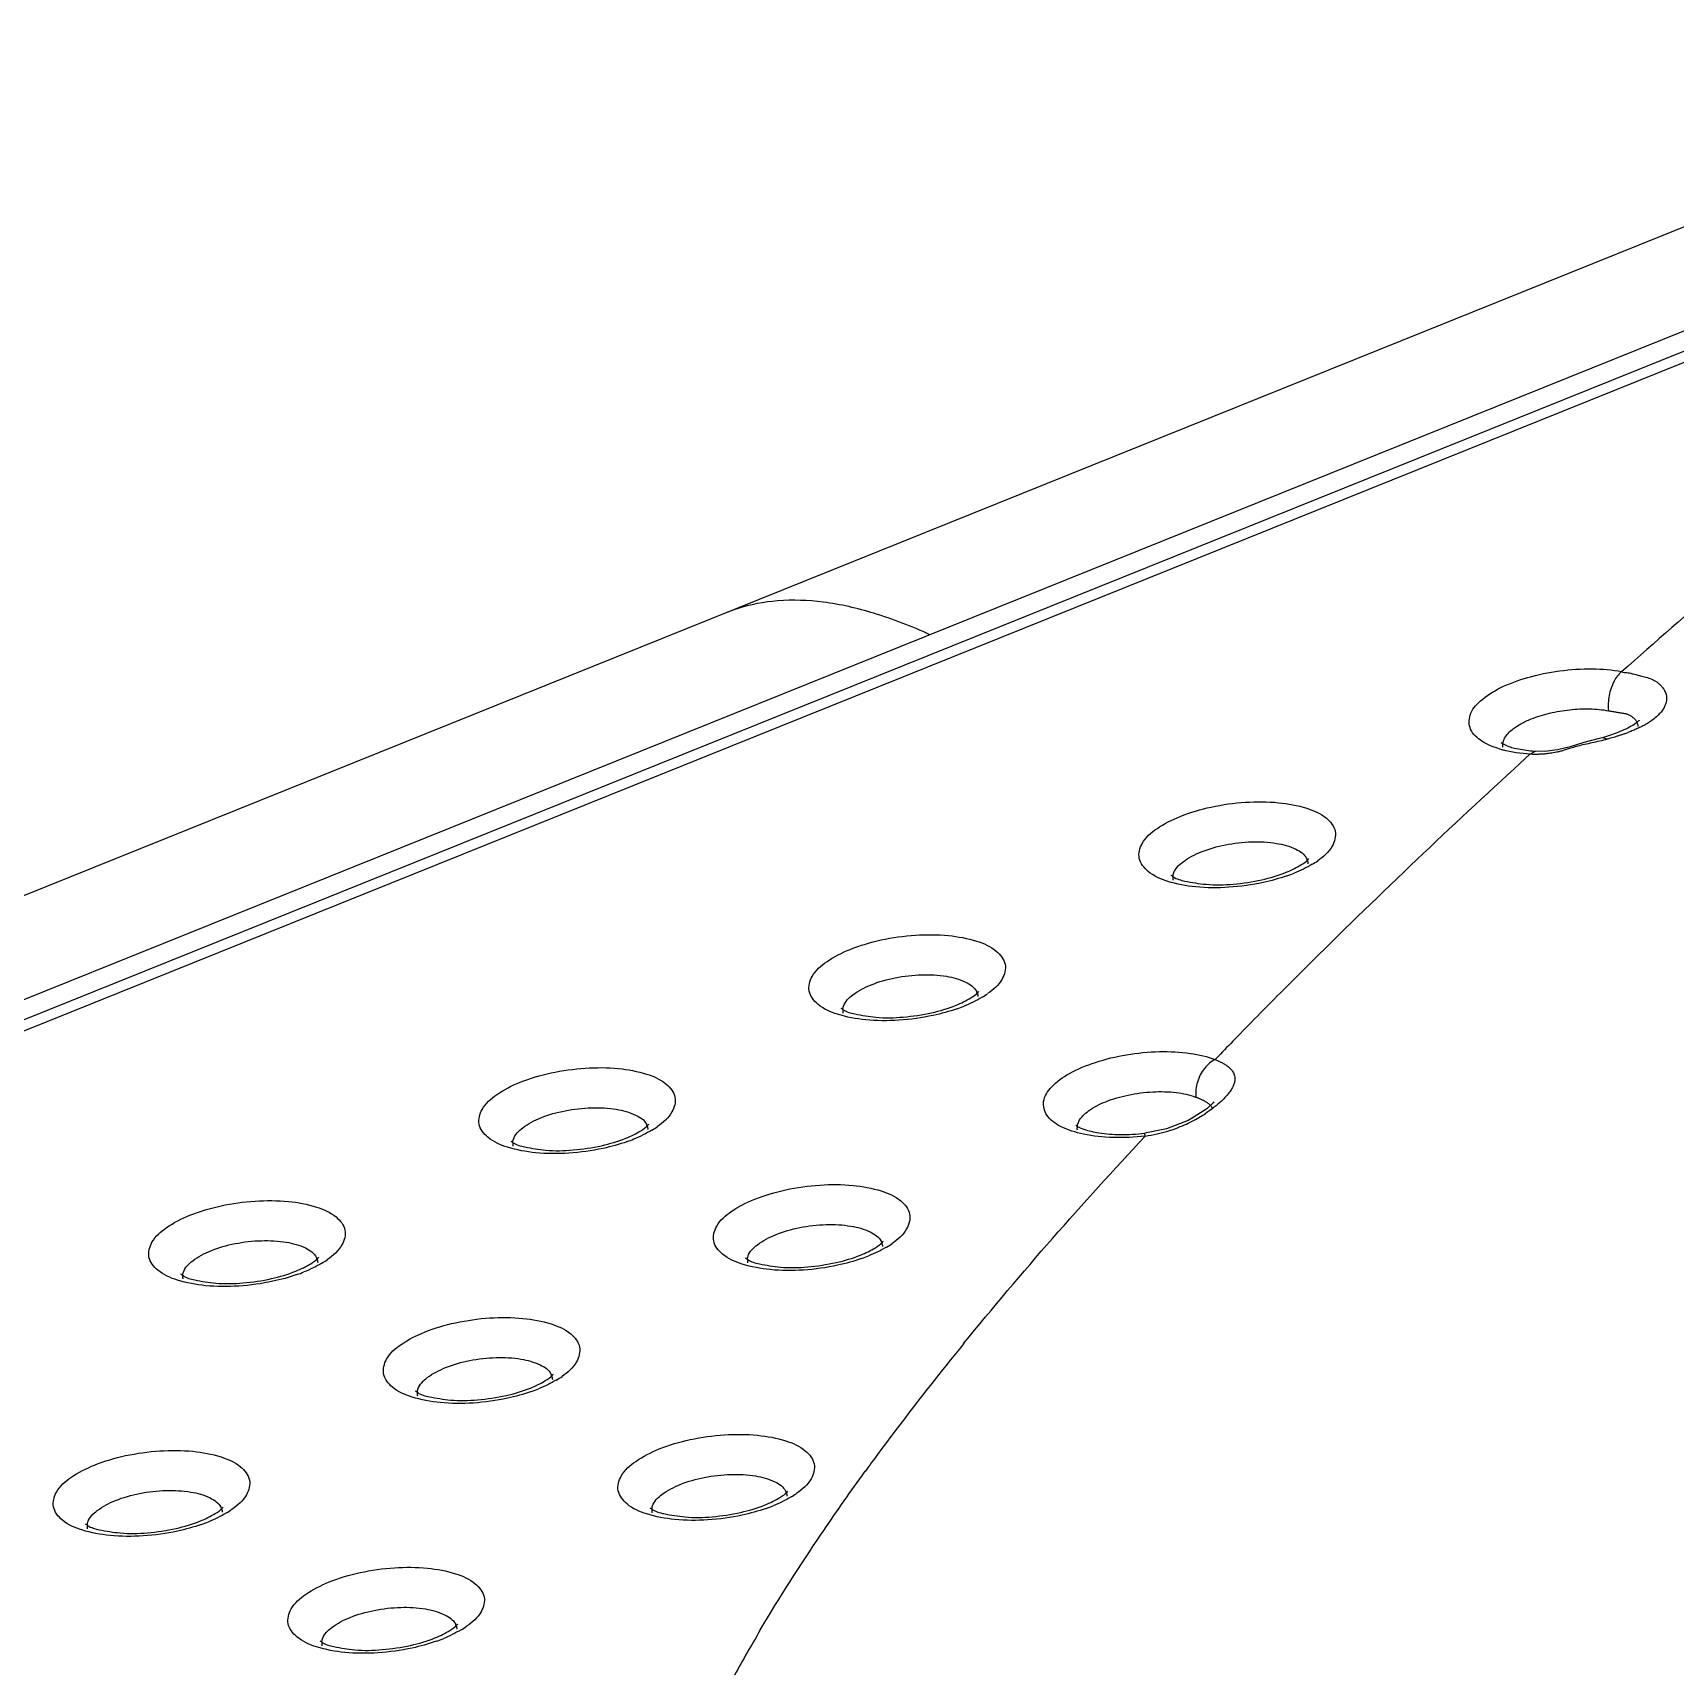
# Model space of a CAD drawing. Header units: millimetres. Extents: x 2099 to 2627, y -288 to 79.
# Drawn here: x 2222.16 to 2248.92, y -154.45 to -127.69 of the extents above; entities that cross this region are included whole.
import ezdxf

# ---------------------------------------------------------------- set-up
doc = ezdxf.new("R2010")
doc.units = ezdxf.units.MM
doc.layers.add('06___PRT_ALL_SURFS', color=7, linetype='Continuous')

msp = doc.modelspace()

# ---------------------------------------------------------------- linework, layer by layer
at = {"color": 7, "linetype": 'Continuous'}
for p, q in [((2256.919, -127.686), (2192.947, -153.447)), ((2247.734, -139.171), (2247.661, -139.191)), ((2247.834, -139.14), (2247.734, -139.171)), ((2247.815, -139.197), (2247.734, -139.171)), ((2247.96, -139.096), (2247.834, -139.14)), ((2247.983, -139.087), (2247.96, -139.096)), ((2248.018, -139.073), (2247.983, -139.087)), ((2248.314, -138.989), (2248.314, -138.989)), ((2246.394, -139.585), (2246.552, -139.441)), ((2246.552, -139.441), (2246.643, -139.393)), ((2246.643, -139.393), (2246.644, -139.393)), ((2247.661, -139.191), (2247.432, -139.252)), ((2241.425, -144.414), (2241.476, -144.361)), ((2240.631, -145.544), (2240.279, -145.616)), ((2240.983, -145.407), (2240.631, -145.544)), ((2241.038, -145.378), (2240.983, -145.407)), ((2240.281, -145.663), (2240.279, -145.616)), ((2235.674, -151.189), (2235.72, -151.125))]:
    msp.add_line(p, q, dxfattribs=at)
for points in [[(2248.333, -138.887), (2248.333, -138.887), (2248.331, -138.889), (2248.326, -138.895), (2248.318, -138.904), (2248.306, -138.914), (2248.291, -138.927), (2248.273, -138.941), (2248.252, -138.955), (2248.229, -138.97), (2248.204, -138.985), (2248.176, -139), (2248.148, -139.015), (2248.117, -139.03), (2248.085, -139.045)], [(2248.085, -139.045), (2248.052, -139.059), (2248.018, -139.073)], [(2247.003, -139.371), (2246.797, -139.394), (2246.643, -139.393)], [(2247.432, -139.252), (2247.207, -139.319), (2247.003, -139.371)], [(2241.401, -145.106), (2241.392, -145.119), (2241.286, -145.218), (2241.038, -145.378)]]:
    msp.add_lwpolyline(points, dxfattribs=at)
for centre, radius, start, end in [((2365.368, -270.402), 176.829, 130.15633, 131.56336), ((2247.125, -136.355), 2.918, 289.2958, 290.5882), ((2246.556, -137.69), 1.738, 252.7574, 255.0527), ((2242.713, -141.235), 0.222, 18.2827, 23.0483), ((2242.111, -139.747), 1.735, 300.9722, 304.525), ((2240.998, -141.457), 0.264, 175.465, 187.7206), ((2241.683, -138.823), 2.754, 289.3773, 291.9184), ((2237.334, -143.401), 0.222, 18.2827, 23.0483), ((2236.732, -141.913), 1.735, 300.9722, 304.525), ((2309.107, -209.57), 93.948, 135.1677, 135.80883), ((2235.619, -143.623), 0.264, 175.465, 187.7206), ((2236.303, -140.989), 2.754, 289.3773, 291.9184), ((2305.335, -205.894), 88.681, 135.81283, 136.06311), ((2239.995, -143.362), 2.313, 298.0179, 303.3167), ((2231.955, -145.567), 0.222, 18.2827, 23.0483), ((2231.352, -144.079), 1.735, 300.9722, 304.525), ((2239.957, -143.289), 2.395, 282.6152, 291.199), ((2239.96, -143.296), 2.387, 291.1769, 298.0179), ((2230.239, -145.789), 0.264, 175.465, 187.7206), ((2230.924, -143.155), 2.754, 289.3773, 291.9184), ((2239.906, -142.35), 3.287, 269.4513, 276.508), ((2239.967, -143.337), 2.347, 277.7007, 282.6139), ((2235.778, -147.472), 0.222, 18.2827, 23.0483), ((2235.176, -145.984), 1.735, 300.9722, 304.525), ((2226.575, -147.733), 0.222, 18.2827, 23.0483), ((2225.973, -146.245), 1.735, 300.9722, 304.525), ((2234.063, -147.694), 0.264, 175.465, 187.7206), ((2234.747, -145.06), 2.754, 289.3773, 291.9184), ((2224.86, -147.955), 0.264, 175.465, 187.7206), ((2225.545, -145.322), 2.754, 289.3773, 291.9184), ((2279.553, -183.405), 54.442, 140.8648, 141.226), ((2273.852, -178.872), 47.159, 141.1825, 143.5484), ((2230.399, -149.638), 0.222, 18.2827, 23.0483), ((2229.796, -148.15), 1.735, 300.9722, 304.525), ((2228.684, -149.86), 0.264, 175.465, 187.7206), ((2229.368, -147.226), 2.754, 289.3773, 291.9184), ((2269.395, -175.54), 41.594, 143.592, 144.0575), ((2234.222, -151.543), 0.222, 18.2827, 23.0483), ((2233.62, -150.055), 1.735, 300.9722, 304.525), ((2225.02, -151.804), 0.222, 18.2827, 23.0483), ((2224.417, -150.316), 1.735, 300.9722, 304.525), ((2232.507, -151.765), 0.264, 175.465, 187.7206), ((2233.192, -149.131), 2.754, 289.3773, 291.9184), ((2223.304, -152.026), 0.264, 175.465, 187.7206), ((2223.989, -149.392), 2.754, 289.3773, 291.9184), ((2228.843, -153.709), 0.222, 18.2827, 23.0483), ((2227.812, -151.297), 2.754, 289.3773, 291.9184), ((2228.241, -152.221), 1.735, 300.9722, 304.525), ((2255.724, -166.584), 25.243, 149.3362, 151.2615), ((2227.128, -153.931), 0.264, 175.465, 187.7206)]:
    msp.add_arc(centre, radius, start, end, dxfattribs=at)
for points, start_tangent, end_tangent in [([(2246.041, -139.35), (2245.77, -139.227), (2245.586, -139.032), (2245.578, -138.806), (2245.746, -138.573), (2246.07, -138.36), (2246.518, -138.19), (2247.036, -138.083), (2247.57, -138.05), (2248.051, -138.094)], (-0.954829, 0.297157), (0.983566, -0.180548)), ([(2248.051, -138.094), (2247.923, -138.252), (2247.844, -138.484), (2247.832, -138.732)], (-0.804895, -0.593417), (0.107736, -0.994179)), ([(2248.051, -138.094), (2248.132, -138.109), (2248.217, -138.128), (2248.296, -138.149), (2248.373, -138.171), (2248.468, -138.193), (2248.559, -138.226), (2248.639, -138.275)], (0.80724, -0.590224), (0.800352, -0.59953)), ([(2248.639, -138.275), (2248.658, -138.296), (2248.679, -138.315), (2248.7, -138.336), (2248.72, -138.36), (2248.738, -138.387), (2248.754, -138.417), (2248.767, -138.451), (2248.776, -138.488), (2248.78, -138.529), (2248.776, -138.574), (2248.764, -138.624), (2248.74, -138.678), (2248.702, -138.737), (2248.647, -138.8), (2248.578, -138.862), (2248.503, -138.915)], (0.458068, -0.888917), (-0.836229, -0.548381)), ([(2246.404, -138.947), (2246.574, -138.865)], (0.871476, 0.490438), (0.927618, 0.373531)), ([(2246.574, -138.865), (2246.872, -138.772), (2247.201, -138.716), (2247.531, -138.702), (2247.831, -138.732)], (0.927618, 0.373531), (0.983198, -0.182544)), ([(2247.831, -138.732), (2247.896, -138.743), (2247.963, -138.755), (2248.031, -138.766), (2248.096, -138.776), (2248.145, -138.788), (2248.188, -138.808), (2248.232, -138.84)], (0.986484, -0.163857), (0.750522, -0.660846)), ([(2248.232, -138.84), (2248.248, -138.855), (2248.26, -138.867), (2248.272, -138.882), (2248.283, -138.898), (2248.293, -138.916), (2248.296, -138.923)], (0.75245, -0.65865), (0.419755, -0.907637)), ([(2246.141, -139.18), (2246.269, -139.035)], (0.447605, 0.894231), (0.791889, 0.610665)), ([(2246.269, -139.035), (2246.301, -139.012), (2246.404, -138.947)], (0.791889, 0.610665), (0.871476, 0.490438)), ([(2248.089, -139.11), (2248.035, -139.128), (2247.984, -139.145), (2247.935, -139.16), (2247.889, -139.173), (2247.846, -139.185)], (-0.94375, -0.330659), (-0.934277, -0.356549)), ([(2248.503, -138.915), (2248.429, -138.96), (2248.356, -138.999), (2248.285, -139.032), (2248.216, -139.062), (2248.151, -139.087)], (-0.836229, -0.548381), (-0.936046, -0.351876)), ([(2248.296, -138.923), (2248.302, -138.937), (2248.309, -138.96), (2248.314, -138.985), (2248.314, -138.989)], (0.419755, -0.907637), (0.083636, -0.996496)), ([(2246.084, -139.247), (2246.118, -139.27), (2246.304, -139.34)], (0.861554, -0.507666), (0.984064, -0.177813)), ([(2246.552, -139.441), (2246.108, -139.369)], (-0.997212, 0.07462), (-0.965964, 0.258678)), ([(2246.112, -139.327), (2246.113, -139.271)], (-0.126286, 0.991994), (0.130273, 0.991478)), ([(2246.113, -139.271), (2246.141, -139.18)], (0.130273, 0.991478), (0.447605, 0.894231)), ([(2246.304, -139.34), (2246.561, -139.384)], (0.984064, -0.177813), (0.99117, -0.132594)), ([(2246.571, -139.442), (2246.552, -139.441)], (-0.999688, -0.024963), (-0.95707, 0.289856)), ([(2246.561, -139.384), (2246.644, -139.393)], (0.99117, -0.132594), (0.997212, -0.07462)), ([(2247.161, -139.36), (2247.096, -139.38), (2247.037, -139.396), (2246.984, -139.408), (2246.934, -139.418), (2246.888, -139.426), (2246.846, -139.431), (2246.807, -139.436), (2246.771, -139.439), (2246.739, -139.441), (2246.708, -139.442), (2246.68, -139.443), (2246.655, -139.443), (2246.631, -139.443), (2246.61, -139.443), (2246.59, -139.442), (2246.571, -139.442)], (-0.954456, -0.298352), (-0.999688, -0.024963)), ([(2247.239, -139.336), (2247.161, -139.36)], (-0.958239, -0.285969), (-0.954456, -0.298352)), ([(2247.562, -139.256), (2247.444, -139.283), (2247.334, -139.309), (2247.239, -139.336)], (-0.976291, -0.216464), (-0.958239, -0.285969)), ([(2247.815, -139.197), (2247.686, -139.228), (2247.562, -139.256)], (-0.968888, -0.247501), (-0.976291, -0.216464)), ([(2247.846, -139.185), (2247.815, -139.197)], (-0.934277, -0.356549), (-0.964489, -0.264124)), ([(2242.482, -143.333), (2243.002, -142.814), (2244.711, -141.156), (2246.394, -139.585)], (0.704977, 0.70923), (0.737035, 0.675854)), ([(2240.854, -140.454), (2241.36, -140.301), (2241.917, -140.223), (2242.457, -140.23), (2242.915, -140.32), (2243.235, -140.483), (2243.379, -140.697), (2243.33, -140.938), (2243.094, -141.176)], (0.927618, 0.373531), (-0.823672, -0.567066)), ([(2241.107, -141.602), (2240.65, -141.512), (2240.33, -141.349), (2240.186, -141.135), (2240.235, -140.894), (2240.471, -140.656), (2240.854, -140.454)], (-0.995126, 0.098613), (0.927618, 0.373531)), ([(2240.899, -141.195), (2241.195, -141.032)], (0.798858, 0.601519), (0.927618, 0.373531)), ([(2241.195, -141.032), (2241.589, -140.917), (2242.02, -140.868), (2242.423, -140.893), (2242.737, -140.988), (2242.913, -141.137), (2242.918, -141.148)], (0.927618, 0.373531), (0.391937, -0.919992)), ([(2240.735, -141.436), (2240.745, -141.382), (2240.899, -141.195)], (0.079018, 0.996873), (0.798858, 0.601519)), ([(2242.579, -141.365), (2242.822, -141.244), (2242.937, -141.155)], (0.927618, 0.373531), (0.660031, 0.751238)), ([(2243.004, -141.234), (2242.711, -141.378)], (-0.857223, -0.514945), (-0.927618, -0.373531)), ([(2242.924, -141.165), (2242.936, -141.224)], (0.314131, -0.94938), (0.078141, -0.996942)), ([(2242.937, -141.155), (2242.952, -141.138)], (0.660031, 0.751238), (0.813756, 0.581206)), ([(2240.701, -141.411), (2240.741, -141.438), (2240.931, -141.507), (2241.274, -141.56)], (0.910348, -0.413844), (0.995277, -0.097074)), ([(2242.205, -141.531), (2241.648, -141.609), (2241.107, -141.602)], (-0.977407, -0.211367), (-0.995126, 0.098613)), ([(2241.274, -141.56), (2241.718, -141.557), (2242.182, -141.486)], (0.995277, -0.097074), (0.975849, 0.218447)), ([(2242.182, -141.486), (2242.579, -141.365)], (0.975849, 0.218447), (0.927618, 0.373531)), ([(2242.596, -141.421), (2242.205, -141.531)], (-0.943267, -0.332036), (-0.977407, -0.211367)), ([(2235.475, -142.62), (2235.98, -142.467), (2236.538, -142.389), (2237.078, -142.396), (2237.536, -142.486), (2237.856, -142.649), (2238, -142.863), (2237.951, -143.104), (2237.715, -143.342)], (0.927618, 0.373531), (-0.823672, -0.567066)), ([(2235.728, -143.768), (2235.27, -143.678), (2234.95, -143.515), (2234.807, -143.301), (2234.856, -143.06), (2235.092, -142.822), (2235.475, -142.62)], (-0.995126, 0.098613), (0.927618, 0.373531)), ([(2235.816, -143.198), (2236.209, -143.083), (2236.641, -143.035), (2237.044, -143.059), (2237.357, -143.154), (2237.534, -143.304), (2237.539, -143.314)], (0.927618, 0.373531), (0.391937, -0.919992)), ([(2235.356, -143.602), (2235.366, -143.548), (2235.52, -143.361)], (0.079018, 0.996873), (0.798858, 0.601519)), ([(2235.52, -143.361), (2235.816, -143.198)], (0.798858, 0.601519), (0.927618, 0.373531)), ([(2237.2, -143.531), (2237.442, -143.41), (2237.557, -143.321)], (0.927618, 0.373531), (0.660031, 0.751238)), ([(2237.624, -143.4), (2237.331, -143.545)], (-0.857223, -0.514945), (-0.927618, -0.373531)), ([(2237.545, -143.331), (2237.557, -143.39)], (0.314131, -0.94938), (0.078141, -0.996942)), ([(2237.557, -143.321), (2237.573, -143.304)], (0.660031, 0.751238), (0.813756, 0.581206)), ([(2235.322, -143.577), (2235.362, -143.604), (2235.552, -143.673), (2235.894, -143.726)], (0.910348, -0.413844), (0.995277, -0.097074)), ([(2236.826, -143.697), (2236.269, -143.775), (2235.728, -143.768)], (-0.977407, -0.211367), (-0.995126, 0.098613)), ([(2235.894, -143.726), (2236.339, -143.723), (2236.803, -143.653)], (0.995277, -0.097074), (0.975849, 0.218447)), ([(2236.803, -143.653), (2237.2, -143.531)], (0.975849, 0.218447), (0.927618, 0.373531)), ([(2237.217, -143.588), (2236.826, -143.697)], (-0.943267, -0.332036), (-0.977407, -0.211367)), ([(2239.278, -145.631), (2238.905, -145.505), (2238.68, -145.32), (2238.628, -145.098), (2238.756, -144.864), (2239.048, -144.643), (2239.473, -144.461), (2239.98, -144.338), (2240.515, -144.287)], (-0.978159, 0.207856), (0.999744, 0.022622)), ([(2240.515, -144.287), (2241.019, -144.315), (2241.425, -144.414)], (0.999744, 0.022622), (0.935113, -0.35435)), ([(2241.425, -144.414), (2241.25, -144.559), (2241.134, -144.782), (2241.108, -145.027)], (-0.902018, -0.431697), (0.094264, -0.995547)), ([(2241.425, -144.415), (2241.447, -144.424), (2241.47, -144.434), (2241.493, -144.445), (2241.518, -144.457), (2241.543, -144.471), (2241.569, -144.486), (2241.595, -144.502), (2241.621, -144.52), (2241.646, -144.54), (2241.67, -144.563), (2241.693, -144.588), (2241.712, -144.615), (2241.729, -144.647), (2241.74, -144.682), (2241.745, -144.721), (2241.742, -144.765), (2241.729, -144.816), (2241.703, -144.873), (2241.662, -144.939), (2241.602, -145.013), (2241.52, -145.097)], (0.926227, -0.376966), (-0.730096, -0.683345)), ([(2230.349, -145.934), (2229.891, -145.844), (2229.571, -145.682), (2229.428, -145.467), (2229.477, -145.227), (2229.712, -144.988), (2230.096, -144.786)], (-0.995126, 0.098613), (0.927618, 0.373531)), ([(2230.096, -144.786), (2230.601, -144.633), (2231.158, -144.556), (2231.699, -144.562), (2232.157, -144.653), (2232.477, -144.815), (2232.62, -145.03), (2232.571, -145.27), (2232.335, -145.508)], (0.927618, 0.373531), (-0.823672, -0.567066)), ([(2239.639, -145.102), (2240.004, -144.994), (2240.406, -144.942), (2240.791, -144.953), (2241.105, -145.026)], (0.927618, 0.373531), (0.935242, -0.35401)), ([(2241.105, -145.026), (2241.124, -145.033), (2241.142, -145.04), (2241.161, -145.048), (2241.18, -145.056), (2241.2, -145.065), (2241.22, -145.075), (2241.241, -145.085), (2241.262, -145.097), (2241.283, -145.11), (2241.303, -145.124), (2241.323, -145.14), (2241.341, -145.157), (2241.346, -145.162)], (0.937493, -0.348005), (0.658808, -0.752311)), ([(2230.436, -145.364), (2230.83, -145.249), (2231.261, -145.201), (2231.664, -145.226), (2231.978, -145.32), (2232.155, -145.47), (2232.159, -145.48)], (0.927618, 0.373531), (0.391937, -0.919992)), ([(2239.201, -145.426), (2239.359, -145.253), (2239.639, -145.102)], (0.409495, 0.912312), (0.927618, 0.373531)), ([(2241.52, -145.097), (2241.409, -145.191), (2241.266, -145.295)], (-0.730096, -0.683345), (-0.835424, -0.549606)), ([(2241.346, -145.162), (2241.357, -145.176), (2241.369, -145.197), (2241.378, -145.222)], (0.658808, -0.752311), (0.216378, -0.97631)), ([(2229.976, -145.768), (2229.987, -145.714), (2230.14, -145.527)], (0.079018, 0.996873), (0.798858, 0.601519)), ([(2230.14, -145.527), (2230.436, -145.364)], (0.798858, 0.601519), (0.927618, 0.373531)), ([(2231.82, -145.697), (2232.063, -145.576), (2232.178, -145.487)], (0.927618, 0.373531), (0.660031, 0.751238)), ([(2232.245, -145.566), (2231.952, -145.711)], (-0.857223, -0.514945), (-0.927618, -0.373531)), ([(2232.166, -145.497), (2232.177, -145.556)], (0.314131, -0.94938), (0.078141, -0.996942)), ([(2232.178, -145.487), (2232.194, -145.47)], (0.660031, 0.751238), (0.813756, 0.581206)), ([(2239.15, -145.487), (2239.162, -145.495), (2239.283, -145.551), (2239.527, -145.609)], (0.845442, -0.534067), (0.985849, -0.167634)), ([(2239.178, -145.564), (2239.179, -145.505)], (-0.118199, 0.99299), (0.128879, 0.99166)), ([(2239.179, -145.505), (2239.201, -145.426)], (0.128879, 0.99166), (0.409495, 0.912312)), ([(2229.943, -145.743), (2229.983, -145.77), (2230.172, -145.84), (2230.515, -145.892)], (0.910348, -0.413844), (0.995277, -0.097074)), ([(2231.447, -145.863), (2230.889, -145.941), (2230.349, -145.934)], (-0.977407, -0.211367), (-0.995126, 0.098613)), ([(2230.515, -145.892), (2230.96, -145.889), (2231.424, -145.819)], (0.995277, -0.097074), (0.975849, 0.218447)), ([(2231.424, -145.819), (2231.82, -145.697)], (0.975849, 0.218447), (0.927618, 0.373531)), ([(2231.838, -145.754), (2231.447, -145.863)], (-0.943267, -0.332036), (-0.977407, -0.211367)), ([(2237.324, -149.044), (2240.281, -145.663)], (0.631134, 0.775674), (0.681233, 0.732066)), ([(2239.759, -145.686), (2239.278, -145.631)], (-0.999575, 0.029155), (-0.978159, 0.207856)), ([(2239.527, -145.609), (2239.875, -145.637)], (0.985849, -0.167634), (0.999958, -0.009178)), ([(2240.281, -145.663), (2239.759, -145.686)], (-0.993477, -0.114031), (-0.999575, 0.029155)), ([(2233.919, -146.691), (2234.425, -146.538), (2234.982, -146.46), (2235.522, -146.467), (2235.98, -146.557), (2236.3, -146.72), (2236.444, -146.934), (2236.395, -147.175), (2236.159, -147.413)], (0.927618, 0.373531), (-0.823672, -0.567066)), ([(2224.716, -146.952), (2225.222, -146.799), (2225.779, -146.722), (2226.319, -146.728), (2226.777, -146.819), (2227.097, -146.981), (2227.241, -147.196), (2227.192, -147.436), (2226.956, -147.674)], (0.927618, 0.373531), (-0.823672, -0.567066)), ([(2234.172, -147.839), (2233.714, -147.749), (2233.395, -147.586), (2233.251, -147.372), (2233.3, -147.131), (2233.536, -146.893), (2233.919, -146.691)], (-0.995126, 0.098613), (0.927618, 0.373531)), ([(2224.97, -148.1), (2224.512, -148.01), (2224.192, -147.848), (2224.048, -147.633), (2224.097, -147.393), (2224.333, -147.154), (2224.716, -146.952)], (-0.995126, 0.098613), (0.927618, 0.373531)), ([(2234.26, -147.269), (2234.654, -147.154), (2235.085, -147.105), (2235.488, -147.13), (2235.802, -147.225), (2235.978, -147.374), (2235.983, -147.385)], (0.927618, 0.373531), (0.391937, -0.919992)), ([(2225.057, -147.53), (2225.451, -147.415), (2225.882, -147.367), (2226.285, -147.392), (2226.599, -147.486), (2226.775, -147.636), (2226.78, -147.646)], (0.927618, 0.373531), (0.391937, -0.919992)), ([(2233.8, -147.673), (2233.81, -147.619), (2233.964, -147.432)], (0.079018, 0.996873), (0.798858, 0.601519)), ([(2233.964, -147.432), (2234.26, -147.269)], (0.798858, 0.601519), (0.927618, 0.373531)), ([(2235.644, -147.602), (2235.886, -147.481), (2236.001, -147.392)], (0.927618, 0.373531), (0.660031, 0.751238)), ([(2235.989, -147.402), (2236.001, -147.461)], (0.314131, -0.94938), (0.078141, -0.996942)), ([(2236.001, -147.392), (2236.017, -147.375)], (0.660031, 0.751238), (0.813756, 0.581206)), ([(2224.597, -147.935), (2224.608, -147.88), (2224.761, -147.693)], (0.079018, 0.996873), (0.798858, 0.601519)), ([(2224.761, -147.693), (2225.057, -147.53)], (0.798858, 0.601519), (0.927618, 0.373531)), ([(2226.441, -147.863), (2226.684, -147.742), (2226.799, -147.653)], (0.927618, 0.373531), (0.660031, 0.751238)), ([(2226.866, -147.732), (2226.573, -147.877)], (-0.857223, -0.514945), (-0.927618, -0.373531)), ([(2226.787, -147.663), (2226.798, -147.722)], (0.314131, -0.94938), (0.078141, -0.996942)), ([(2226.799, -147.653), (2226.814, -147.636)], (0.660031, 0.751238), (0.813756, 0.581206)), ([(2233.766, -147.648), (2233.806, -147.675), (2233.996, -147.744), (2234.339, -147.797)], (0.910348, -0.413844), (0.995277, -0.097074)), ([(2234.339, -147.797), (2234.783, -147.794), (2235.247, -147.723)], (0.995277, -0.097074), (0.975849, 0.218447)), ([(2235.247, -147.723), (2235.644, -147.602)], (0.975849, 0.218447), (0.927618, 0.373531)), ([(2235.661, -147.658), (2235.27, -147.768)], (-0.943267, -0.332036), (-0.977407, -0.211367)), ([(2236.068, -147.471), (2235.776, -147.615)], (-0.857223, -0.514945), (-0.927618, -0.373531)), ([(2224.564, -147.909), (2224.603, -147.936), (2224.793, -148.006), (2225.136, -148.058)], (0.910348, -0.413844), (0.995277, -0.097074)), ([(2225.136, -148.058), (2225.58, -148.055), (2226.044, -147.985)], (0.995277, -0.097074), (0.975849, 0.218447)), ([(2226.044, -147.985), (2226.441, -147.863)], (0.975849, 0.218447), (0.927618, 0.373531)), ([(2226.459, -147.92), (2226.067, -148.029)], (-0.943267, -0.332036), (-0.977407, -0.211367)), ([(2235.27, -147.768), (2234.713, -147.846), (2234.172, -147.839)], (-0.977407, -0.211367), (-0.995126, 0.098613)), ([(2226.067, -148.029), (2225.51, -148.107), (2224.97, -148.1)], (-0.977407, -0.211367), (-0.995126, 0.098613)), ([(2228.54, -148.857), (2229.045, -148.704), (2229.603, -148.626), (2230.143, -148.633), (2230.601, -148.723), (2230.921, -148.886), (2231.064, -149.1), (2231.015, -149.341), (2230.78, -149.579)], (0.927618, 0.373531), (-0.823672, -0.567066)), ([(2228.793, -150.005), (2228.335, -149.915), (2228.015, -149.752), (2227.872, -149.538), (2227.921, -149.297), (2228.156, -149.059), (2228.54, -148.857)], (-0.995126, 0.098613), (0.927618, 0.373531)), ([(2228.881, -149.435), (2229.274, -149.32), (2229.705, -149.272), (2230.109, -149.296), (2230.422, -149.391), (2230.599, -149.541), (2230.603, -149.551)], (0.927618, 0.373531), (0.391937, -0.919992)), ([(2228.421, -149.839), (2228.431, -149.785), (2228.584, -149.598)], (0.079018, 0.996873), (0.798858, 0.601519)), ([(2228.584, -149.598), (2228.881, -149.435)], (0.798858, 0.601519), (0.927618, 0.373531)), ([(2230.265, -149.768), (2230.507, -149.647), (2230.622, -149.558)], (0.927618, 0.373531), (0.660031, 0.751238)), ([(2230.61, -149.568), (2230.622, -149.627)], (0.314131, -0.94938), (0.078141, -0.996942)), ([(2230.622, -149.558), (2230.638, -149.541)], (0.660031, 0.751238), (0.813756, 0.581206)), ([(2228.387, -149.814), (2228.427, -149.841), (2228.617, -149.91), (2228.959, -149.963)], (0.910348, -0.413844), (0.995277, -0.097074)), ([(2229.868, -149.89), (2230.265, -149.768)], (0.975849, 0.218447), (0.927618, 0.373531)), ([(2230.282, -149.825), (2229.891, -149.934)], (-0.943267, -0.332036), (-0.977407, -0.211367)), ([(2230.689, -149.637), (2230.396, -149.782)], (-0.857223, -0.514945), (-0.927618, -0.373531)), ([(2229.891, -149.934), (2229.333, -150.012), (2228.793, -150.005)], (-0.977407, -0.211367), (-0.995126, 0.098613)), ([(2228.959, -149.963), (2229.404, -149.96), (2229.868, -149.89)], (0.995277, -0.097074), (0.975849, 0.218447)), ([(2232.363, -150.761), (2232.869, -150.609), (2233.426, -150.531), (2233.966, -150.538), (2234.424, -150.628), (2234.744, -150.791), (2234.888, -151.005), (2234.839, -151.245), (2234.603, -151.484)], (0.927618, 0.373531), (-0.823672, -0.567066)), ([(2223.16, -151.023), (2223.666, -150.87), (2224.223, -150.793), (2224.764, -150.799), (2225.222, -150.89), (2225.541, -151.052), (2225.685, -151.267), (2225.636, -151.507), (2225.4, -151.745)], (0.927618, 0.373531), (-0.823672, -0.567066)), ([(2232.617, -151.91), (2232.159, -151.82), (2231.839, -151.657), (2231.695, -151.442), (2231.744, -151.202), (2231.98, -150.964), (2232.363, -150.761)], (-0.995126, 0.098613), (0.927618, 0.373531)), ([(2223.414, -152.171), (2222.956, -152.081), (2222.636, -151.919), (2222.492, -151.704), (2222.541, -151.464), (2222.777, -151.225), (2223.16, -151.023)], (-0.995126, 0.098613), (0.927618, 0.373531)), ([(2232.704, -151.339), (2233.098, -151.225), (2233.529, -151.176), (2233.932, -151.201), (2234.246, -151.296), (2234.422, -151.445), (2234.427, -151.456)], (0.927618, 0.373531), (0.391937, -0.919992)), ([(2234.01, -153.71), (2235.003, -152.149), (2235.674, -151.189)], (0.50972, 0.86034), (0.585381, 0.810758)), ([(2223.501, -151.601), (2223.895, -151.486), (2224.326, -151.438), (2224.729, -151.463), (2225.043, -151.557), (2225.219, -151.707), (2225.224, -151.717)], (0.927618, 0.373531), (0.391937, -0.919992)), ([(2232.408, -151.503), (2232.704, -151.339)], (0.798858, 0.601519), (0.927618, 0.373531)), ([(2234.088, -151.673), (2234.331, -151.552), (2234.446, -151.463)], (0.927618, 0.373531), (0.660031, 0.751238)), ([(2234.433, -151.473), (2234.445, -151.531)], (0.314131, -0.94938), (0.078141, -0.996942)), ([(2234.446, -151.463), (2234.461, -151.446)], (0.660031, 0.751238), (0.813756, 0.581206)), ([(2223.205, -151.764), (2223.501, -151.601)], (0.798858, 0.601519), (0.927618, 0.373531)), ([(2224.885, -151.934), (2225.128, -151.813), (2225.243, -151.724)], (0.927618, 0.373531), (0.660031, 0.751238)), ([(2225.231, -151.734), (2225.242, -151.793)], (0.314131, -0.94938), (0.078141, -0.996942)), ([(2225.243, -151.724), (2225.259, -151.707)], (0.660031, 0.751238), (0.813756, 0.581206)), ([(2232.21, -151.719), (2232.25, -151.746), (2232.44, -151.815), (2232.783, -151.868)], (0.910348, -0.413844), (0.995277, -0.097074)), ([(2232.244, -151.744), (2232.254, -151.689), (2232.408, -151.503)], (0.079018, 0.996873), (0.798858, 0.601519)), ([(2233.691, -151.794), (2234.088, -151.673)], (0.975849, 0.218447), (0.927618, 0.373531)), ([(2234.105, -151.729), (2233.714, -151.839)], (-0.943267, -0.332036), (-0.977407, -0.211367)), ([(2234.513, -151.542), (2234.22, -151.686)], (-0.857223, -0.514945), (-0.927618, -0.373531)), ([(2223.008, -151.98), (2223.048, -152.007), (2223.237, -152.077), (2223.58, -152.129)], (0.910348, -0.413844), (0.995277, -0.097074)), ([(2223.041, -152.005), (2223.052, -151.951), (2223.205, -151.764)], (0.079018, 0.996873), (0.798858, 0.601519)), ([(2224.489, -152.056), (2224.885, -151.934)], (0.975849, 0.218447), (0.927618, 0.373531)), ([(2224.903, -151.991), (2224.511, -152.1)], (-0.943267, -0.332036), (-0.977407, -0.211367)), ([(2225.31, -151.803), (2225.017, -151.948)], (-0.857223, -0.514945), (-0.927618, -0.373531)), ([(2233.714, -151.839), (2233.157, -151.917), (2232.617, -151.91)], (-0.977407, -0.211367), (-0.995126, 0.098613)), ([(2232.783, -151.868), (2233.227, -151.865), (2233.691, -151.794)], (0.995277, -0.097074), (0.975849, 0.218447)), ([(2224.511, -152.1), (2223.954, -152.178), (2223.414, -152.171)], (-0.977407, -0.211367), (-0.995126, 0.098613)), ([(2223.58, -152.129), (2224.025, -152.126), (2224.489, -152.056)], (0.995277, -0.097074), (0.975849, 0.218447)), ([(2226.984, -152.928), (2227.489, -152.775), (2228.047, -152.697), (2228.587, -152.704), (2229.045, -152.794), (2229.365, -152.957), (2229.509, -153.171), (2229.46, -153.412), (2229.224, -153.65)], (0.927618, 0.373531), (-0.823672, -0.567066)), ([(2227.237, -154.076), (2226.779, -153.986), (2226.459, -153.823), (2226.316, -153.609), (2226.365, -153.368), (2226.601, -153.13), (2226.984, -152.928)], (-0.995126, 0.098613), (0.927618, 0.373531)), ([(2227.325, -153.506), (2227.718, -153.391), (2228.15, -153.342), (2228.553, -153.367), (2228.866, -153.462), (2229.043, -153.611), (2229.048, -153.622)], (0.927618, 0.373531), (0.391937, -0.919992)), ([(2227.029, -153.669), (2227.325, -153.506)], (0.798858, 0.601519), (0.927618, 0.373531)), ([(2229.066, -153.629), (2229.082, -153.612)], (0.660031, 0.751238), (0.813756, 0.581206)), ([(2226.831, -153.885), (2226.871, -153.912), (2227.061, -153.981), (2227.403, -154.034)], (0.910348, -0.413844), (0.995277, -0.097074)), ([(2226.865, -153.91), (2226.875, -153.856), (2227.029, -153.669)], (0.079018, 0.996873), (0.798858, 0.601519)), ([(2228.312, -153.961), (2228.709, -153.839)], (0.975849, 0.218447), (0.927618, 0.373531)), ([(2228.709, -153.839), (2228.951, -153.718), (2229.066, -153.629)], (0.927618, 0.373531), (0.660031, 0.751238)), ([(2229.133, -153.708), (2228.84, -153.852)], (-0.857223, -0.514945), (-0.927618, -0.373531)), ([(2229.054, -153.639), (2229.066, -153.698)], (0.314131, -0.94938), (0.078141, -0.996942)), ([(2228.335, -154.005), (2227.778, -154.083), (2227.237, -154.076)], (-0.977407, -0.211367), (-0.995126, 0.098613)), ([(2227.403, -154.034), (2227.848, -154.031), (2228.312, -153.961)], (0.995277, -0.097074), (0.975849, 0.218447)), ([(2228.726, -153.895), (2228.335, -154.005)], (-0.943267, -0.332036), (-0.977407, -0.211367))]:
    msp.add_spline(points, degree=3, dxfattribs=dict(at, start_tangent=start_tangent, end_tangent=end_tangent))
at = {"layer": '06___PRT_ALL_SURFS', "color": 7, "linetype": 'Continuous'}
for p, q in [((2196.269, -153.804), (2260.241, -128.044)), ((2260.904, -128.105), (2196.357, -154.096)), ((2196.842, -154.084), (2260.815, -128.324))]:
    msp.add_line(p, q, dxfattribs=at)
at = {"layer": '06___PRT_ALL_SURFS', "color": 7, "linetype": 'Continuous', "start_tangent": (-0.909628, 0.415423), "end_tangent": (-0.927435, -0.373985)}
msp.add_spline([(2236.775, -137.493), (2235.862, -137.144), (2235.035, -136.963), (2234.293, -136.942), (2233.632, -137.071), (2233.454, -137.136)], degree=3, dxfattribs=at)

doc.saveas('drawing.dxf')
